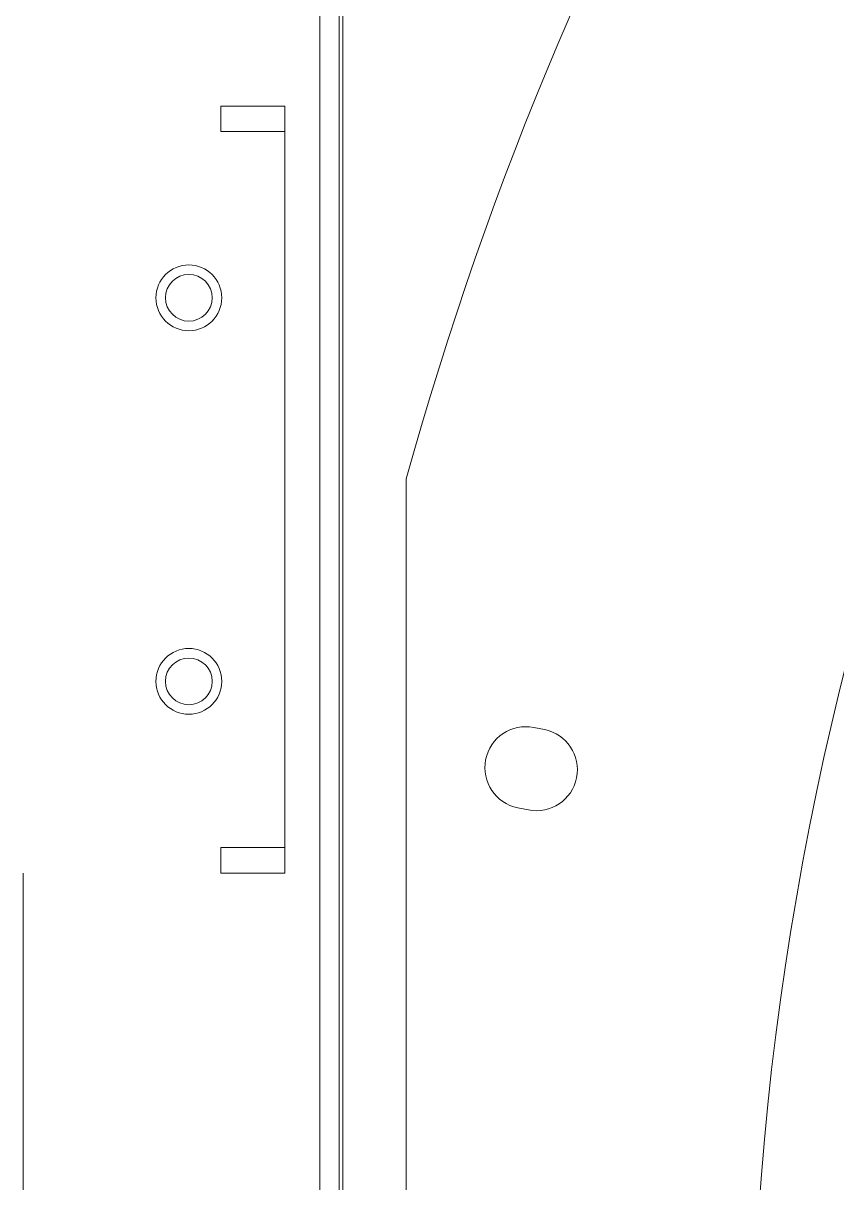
# Model space of a CAD drawing. Header units: millimetres. Extents: x 113490 to 142599, y -20467 to 115.
# Drawn here: x 131895.8 to 132023.1, y -11322.9 to -11141.5 of the extents above; entities that cross this region are included whole.
import ezdxf

# ---------------------------------------------------------------- set-up
doc = ezdxf.new("R2010")
doc.units = ezdxf.units.MM
doc.layers.add('DV3_0', color=7, linetype='Continuous')

msp = doc.modelspace()

# ---------------------------------------------------------------- linework, layer by layer
at = {"layer": 'DV3_0', "color": 7, "linetype": 'Continuous', "lineweight": 20}
for p, q in [((131945.84, -11862.07), (131945.84, -9845.59)), ((131895.84, -11903.49), (131895.84, -11274.49))]:
    msp.add_line(p, q, dxfattribs=at)
at = {"layer": 'DV3_0', "color": 7, "linetype": 'Continuous', "lineweight": 15}
for p, q in [((131942.24, -11847.85), (131942.24, -9857.26)), ((131945.24, -11847.85), (131945.24, -9857.26)), ((131926.74, -11158.49), (131926.74, -11154.49)), ((131926.74, -11154.49), (131936.74, -11154.49)), ((131936.74, -11154.49), (131936.74, -11158.49)), ((131936.74, -11158.49), (131926.74, -11158.49)), ((131936.74, -11158.49), (131936.74, -11159.09)), ((131936.74, -11159.09), (131936.74, -11269.89)), ((131955.74, -11212.82), (131955.74, -11507.16)), ((131977.35, -11252.04), (131975.68, -11251.71)), ((131973.19, -11264.26), (131974.85, -11264.6)), ((131926.74, -11270.49), (131936.74, -11270.49)), ((131926.74, -11274.49), (131926.74, -11270.49)), ((131936.74, -11269.89), (131936.74, -11270.49)), ((131936.74, -11270.49), (131936.74, -11274.49)), ((131936.74, -11274.49), (131926.74, -11274.49))]:
    msp.add_line(p, q, dxfattribs=at)
for centre, radius in [((131921.74, -11184.49), 5.15), ((131921.74, -11184.49), 3.65), ((131921.74, -11244.49), 5.15), ((131921.74, -11244.49), 3.65)]:
    msp.add_circle(centre, radius, dxfattribs=at)
for centre, radius, start, end in [((132487.24, -11359.99), 551.5, 105.4775, 164.5225), ((132487.24, -11359.99), 477.5, 136.9802, 223.0198), ((131974.43, -11257.99), 6.4, 78.75, 258.75), ((131976.1, -11258.32), 6.4, 258.75, 78.75)]:
    msp.add_arc(centre, radius, start, end, dxfattribs=at)

doc.saveas('drawing.dxf')
